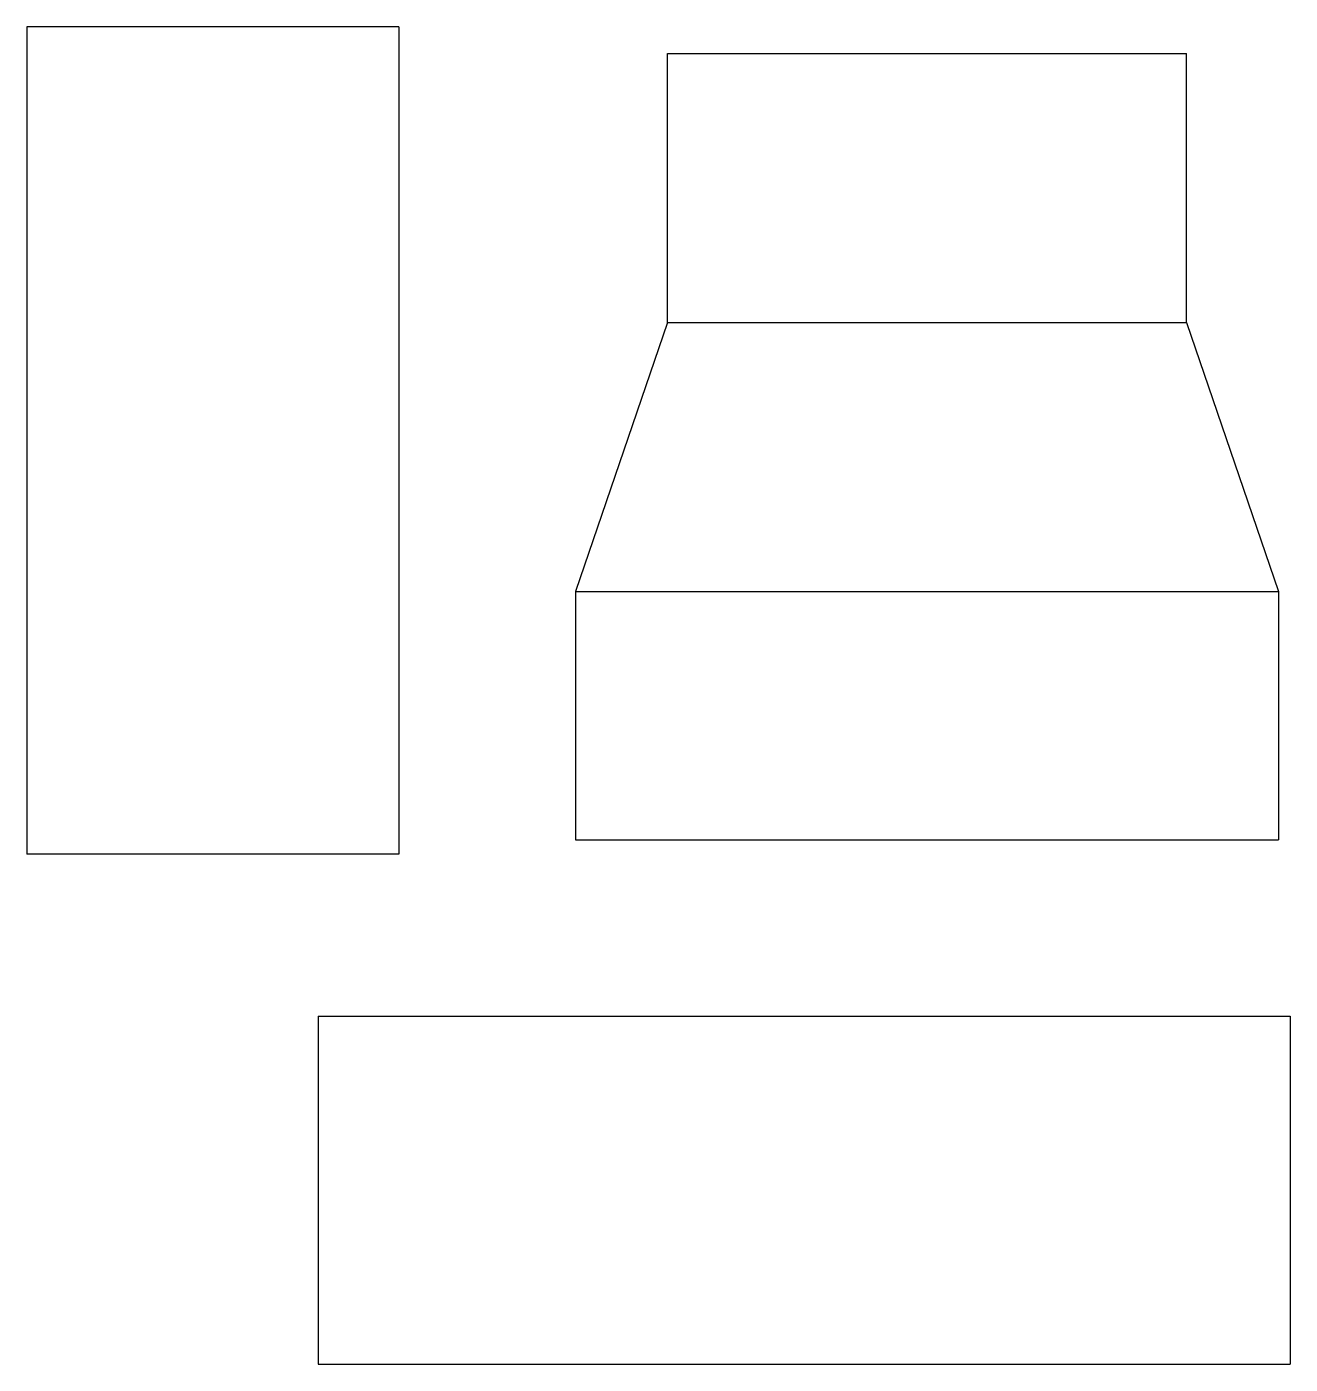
# Model space of a CAD drawing. Header units: metres. Extents: x 0.016 to 0.627, y 0.022 to 0.668.
import ezdxf

# ---------------------------------------------------------------- set-up
doc = ezdxf.new("R2010")
doc.units = ezdxf.units.M

msp = doc.modelspace()

# ---------------------------------------------------------------- linework, layer by layer
for p, q in [((0.01631, 0.6681), (0.01631, 0.2681)), ((0.19631, 0.6681), (0.01631, 0.6681)), ((0.19631, 0.6681), (0.19631, 0.2681)), ((0.32607, 0.65512), (0.57713, 0.65512)), ((0.32607, 0.52512), (0.32607, 0.65512)), ((0.57713, 0.52512), (0.57713, 0.65512)), ((0.32607, 0.52512), (0.2816, 0.39512)), ((0.32607, 0.52512), (0.57713, 0.52512)), ((0.57713, 0.52512), (0.6216, 0.39512)), ((0.2816, 0.39512), (0.6216, 0.39512)), ((0.2816, 0.39512), (0.2816, 0.27512)), ((0.6216, 0.39512), (0.6216, 0.27512)), ((0.2816, 0.27512), (0.6216, 0.27512)), ((0.19631, 0.2681), (0.01631, 0.2681)), ((0.15728, 0.18976), (0.62728, 0.18976)), ((0.15728, 0.18976), (0.15728, 0.02154)), ((0.62728, 0.18976), (0.62728, 0.02154)), ((0.62728, 0.18976), (0.62728, 0.02154)), ((0.15728, 0.02154), (0.62728, 0.02154))]:
    msp.add_line(p, q)

doc.saveas('drawing.dxf')
